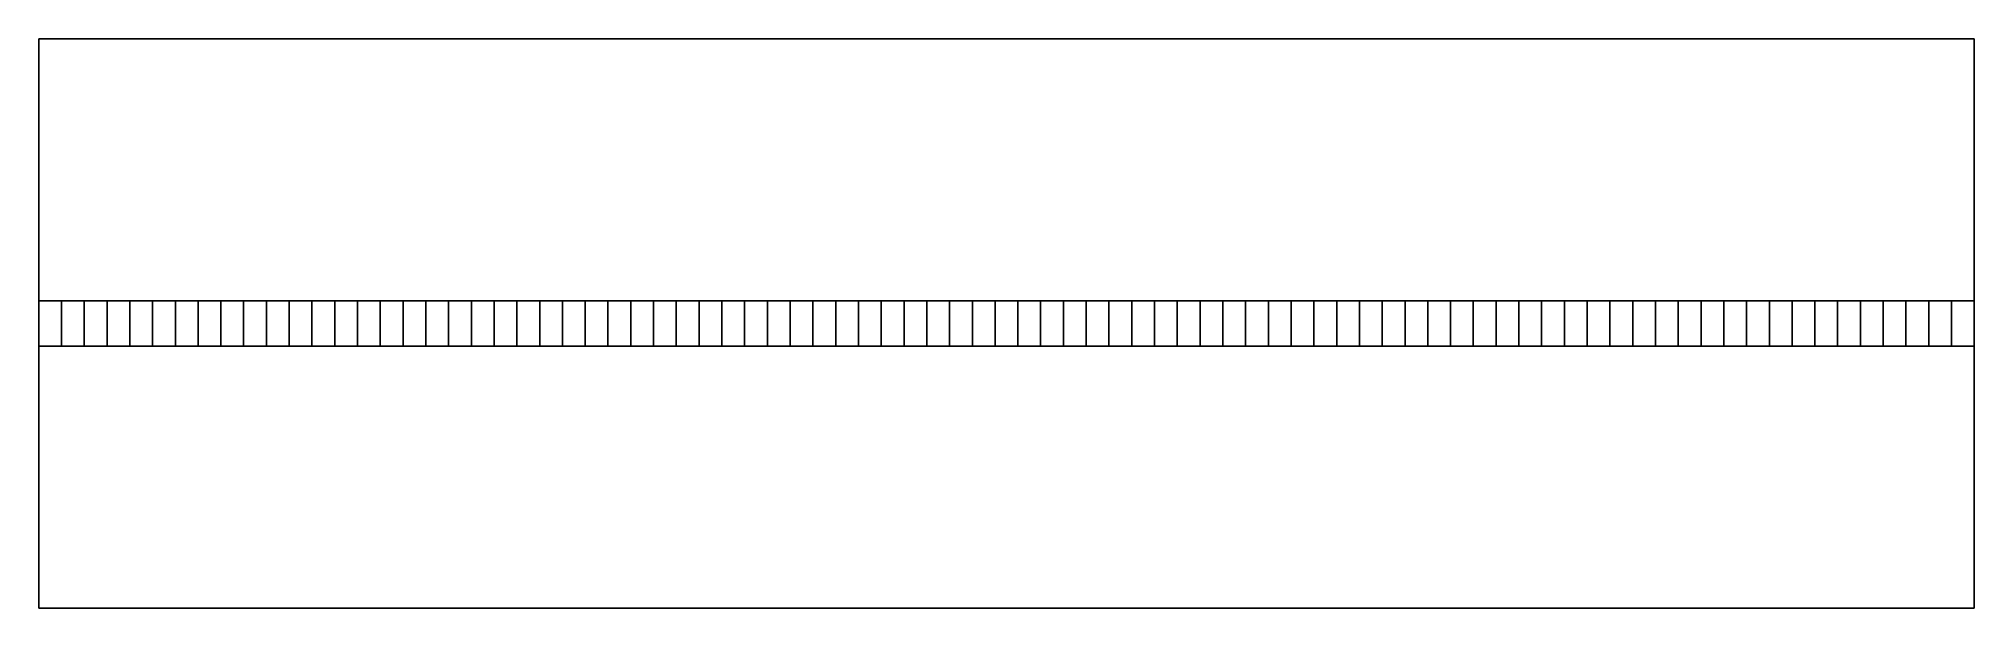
# Model space of a CAD drawing. Header units: millimetres. Extents: x 0 to 8500, y 0 to 2500.
import ezdxf

# ---------------------------------------------------------------- set-up
doc = ezdxf.new("R2010")
doc.units = ezdxf.units.MM

msp = doc.modelspace()

# ---------------------------------------------------------------- linework, layer by layer
at = {"color": 1}
for points in [[(8500, 2500), (0, 2500)], [(0, 2500), (0, 0)], [(8500, 0), (8500, 2500)], [(0, 0), (8500, 0)]]:
    msp.add_lwpolyline(points, dxfattribs=at)
for points in [[(100, 1350), (0, 1350)], [(0, 1350), (0, 1150)], [(100, 1150), (100, 1350)], [(200, 1350), (100, 1350)], [(100, 1350), (100, 1150)], [(200, 1150), (200, 1350)], [(300, 1350), (200, 1350)], [(200, 1350), (200, 1150)], [(300, 1150), (300, 1350)], [(400, 1350), (300, 1350)], [(300, 1350), (300, 1150)], [(400, 1150), (400, 1350)], [(500, 1350), (400, 1350)], [(400, 1350), (400, 1150)], [(500, 1150), (500, 1350)], [(600, 1350), (500, 1350)], [(500, 1350), (500, 1150)], [(600, 1150), (600, 1350)], [(700, 1350), (600, 1350)], [(600, 1350), (600, 1150)], [(700, 1150), (700, 1350)], [(800, 1350), (700, 1350)], [(700, 1350), (700, 1150)], [(800, 1150), (800, 1350)], [(900, 1350), (800, 1350)], [(800, 1350), (800, 1150)], [(900, 1150), (900, 1350)], [(1000, 1350), (900, 1350)], [(900, 1350), (900, 1150)], [(1000, 1150), (1000, 1350)], [(1100, 1350), (1000, 1350)], [(1000, 1350), (1000, 1150)], [(1100, 1150), (1100, 1350)], [(1200, 1350), (1100, 1350)], [(1100, 1350), (1100, 1150)], [(1200, 1150), (1200, 1350)], [(1300, 1350), (1200, 1350)], [(1200, 1350), (1200, 1150)], [(1300, 1150), (1300, 1350)], [(1400, 1350), (1300, 1350)], [(1300, 1350), (1300, 1150)], [(1400, 1150), (1400, 1350)], [(1500, 1350), (1400, 1350)], [(1400, 1350), (1400, 1150)], [(1500, 1150), (1500, 1350)], [(1600, 1350), (1500, 1350)], [(1500, 1350), (1500, 1150)], [(1600, 1150), (1600, 1350)], [(1700, 1350), (1600, 1350)], [(1600, 1350), (1600, 1150)], [(1700, 1150), (1700, 1350)], [(1800, 1350), (1700, 1350)], [(1700, 1350), (1700, 1150)], [(1800, 1150), (1800, 1350)], [(1900, 1350), (1800, 1350)], [(1800, 1350), (1800, 1150)], [(1900, 1150), (1900, 1350)], [(2000, 1350), (1900, 1350)], [(1900, 1350), (1900, 1150)], [(2000, 1150), (2000, 1350)], [(2100, 1350), (2000, 1350)], [(2000, 1350), (2000, 1150)], [(2100, 1150), (2100, 1350)], [(2200, 1350), (2100, 1350)], [(2100, 1350), (2100, 1150)], [(2200, 1150), (2200, 1350)], [(2300, 1350), (2200, 1350)], [(2200, 1350), (2200, 1150)], [(2300, 1150), (2300, 1350)], [(2400, 1350), (2300, 1350)], [(2300, 1350), (2300, 1150)], [(2400, 1150), (2400, 1350)], [(2500, 1350), (2400, 1350)], [(2400, 1350), (2400, 1150)], [(2500, 1150), (2500, 1350)], [(2600, 1350), (2500, 1350)], [(2500, 1350), (2500, 1150)], [(2600, 1150), (2600, 1350)], [(2700, 1350), (2600, 1350)], [(2600, 1350), (2600, 1150)], [(2700, 1150), (2700, 1350)], [(2800, 1350), (2700, 1350)], [(2700, 1350), (2700, 1150)], [(2800, 1150), (2800, 1350)], [(2900, 1350), (2800, 1350)], [(2800, 1350), (2800, 1150)], [(2900, 1150), (2900, 1350)], [(3000, 1350), (2900, 1350)], [(2900, 1350), (2900, 1150)], [(3000, 1150), (3000, 1350)], [(3100, 1350), (3000, 1350)], [(3000, 1350), (3000, 1150)], [(3100, 1150), (3100, 1350)], [(3200, 1350), (3100, 1350)], [(3100, 1350), (3100, 1150)], [(3200, 1150), (3200, 1350)], [(3300, 1350), (3200, 1350)], [(3200, 1350), (3200, 1150)], [(3300, 1150), (3300, 1350)], [(3400, 1350), (3300, 1350)], [(3300, 1350), (3300, 1150)], [(3400, 1150), (3400, 1350)], [(3500, 1350), (3400, 1350)], [(3400, 1350), (3400, 1150)], [(3500, 1150), (3500, 1350)], [(3600, 1350), (3500, 1350)], [(3500, 1350), (3500, 1150)], [(3600, 1150), (3600, 1350)], [(3700, 1350), (3600, 1350)], [(3600, 1350), (3600, 1150)], [(3700, 1150), (3700, 1350)], [(3800, 1350), (3700, 1350)], [(3700, 1350), (3700, 1150)], [(3800, 1150), (3800, 1350)], [(3900, 1350), (3800, 1350)], [(3800, 1350), (3800, 1150)], [(3900, 1150), (3900, 1350)], [(4000, 1350), (3900, 1350)], [(3900, 1350), (3900, 1150)], [(4000, 1150), (4000, 1350)], [(4100, 1350), (4000, 1350)], [(4000, 1350), (4000, 1150)], [(4100, 1150), (4100, 1350)], [(4200, 1350), (4100, 1350)], [(4100, 1350), (4100, 1150)], [(4200, 1150), (4200, 1350)], [(4300, 1350), (4200, 1350)], [(4200, 1350), (4200, 1150)], [(4300, 1150), (4300, 1350)], [(4400, 1350), (4300, 1350)], [(4300, 1350), (4300, 1150)], [(4400, 1150), (4400, 1350)], [(4500, 1350), (4400, 1350)], [(4400, 1350), (4400, 1150)], [(4500, 1150), (4500, 1350)], [(4600, 1350), (4500, 1350)], [(4500, 1350), (4500, 1150)], [(4600, 1150), (4600, 1350)], [(4700, 1350), (4600, 1350)], [(4600, 1350), (4600, 1150)], [(4700, 1150), (4700, 1350)], [(4800, 1350), (4700, 1350)], [(4700, 1350), (4700, 1150)], [(4800, 1150), (4800, 1350)], [(4900, 1350), (4800, 1350)], [(4800, 1350), (4800, 1150)], [(4900, 1150), (4900, 1350)], [(5000, 1350), (4900, 1350)], [(4900, 1350), (4900, 1150)], [(5000, 1150), (5000, 1350)], [(5100, 1350), (5000, 1350)], [(5000, 1350), (5000, 1150)], [(5100, 1150), (5100, 1350)], [(5200, 1350), (5100, 1350)], [(5100, 1350), (5100, 1150)], [(5200, 1150), (5200, 1350)], [(5300, 1350), (5200, 1350)], [(5200, 1350), (5200, 1150)], [(5300, 1150), (5300, 1350)], [(5400, 1350), (5300, 1350)], [(5300, 1350), (5300, 1150)], [(5400, 1150), (5400, 1350)], [(5500, 1350), (5400, 1350)], [(5400, 1350), (5400, 1150)], [(5500, 1150), (5500, 1350)], [(5600, 1350), (5500, 1350)], [(5500, 1350), (5500, 1150)], [(5600, 1150), (5600, 1350)], [(5700, 1350), (5600, 1350)], [(5600, 1350), (5600, 1150)], [(5700, 1150), (5700, 1350)], [(5800, 1350), (5700, 1350)], [(5700, 1350), (5700, 1150)], [(5800, 1150), (5800, 1350)], [(5900, 1350), (5800, 1350)], [(5800, 1350), (5800, 1150)], [(5900, 1150), (5900, 1350)], [(6000, 1350), (5900, 1350)], [(5900, 1350), (5900, 1150)], [(6000, 1150), (6000, 1350)], [(6100, 1350), (6000, 1350)], [(6000, 1350), (6000, 1150)], [(6100, 1150), (6100, 1350)], [(6200, 1350), (6100, 1350)], [(6100, 1350), (6100, 1150)], [(6200, 1150), (6200, 1350)], [(6300, 1350), (6200, 1350)], [(6200, 1350), (6200, 1150)], [(6300, 1150), (6300, 1350)], [(6400, 1350), (6300, 1350)], [(6300, 1350), (6300, 1150)], [(6400, 1150), (6400, 1350)], [(6500, 1350), (6400, 1350)], [(6400, 1350), (6400, 1150)], [(6500, 1150), (6500, 1350)], [(6600, 1350), (6500, 1350)], [(6500, 1350), (6500, 1150)], [(6600, 1150), (6600, 1350)], [(6700, 1350), (6600, 1350)], [(6600, 1350), (6600, 1150)], [(6700, 1150), (6700, 1350)], [(6800, 1350), (6700, 1350)], [(6700, 1350), (6700, 1150)], [(6800, 1150), (6800, 1350)], [(6900, 1350), (6800, 1350)], [(6800, 1350), (6800, 1150)], [(6900, 1150), (6900, 1350)], [(7000, 1350), (6900, 1350)], [(6900, 1350), (6900, 1150)], [(7000, 1150), (7000, 1350)], [(7100, 1350), (7000, 1350)], [(7000, 1350), (7000, 1150)], [(7100, 1150), (7100, 1350)], [(7200, 1350), (7100, 1350)], [(7100, 1350), (7100, 1150)], [(7200, 1150), (7200, 1350)], [(7300, 1350), (7200, 1350)], [(7200, 1350), (7200, 1150)], [(7300, 1150), (7300, 1350)], [(7400, 1350), (7300, 1350)], [(7300, 1350), (7300, 1150)], [(7400, 1150), (7400, 1350)], [(7500, 1350), (7400, 1350)], [(7400, 1350), (7400, 1150)], [(7500, 1150), (7500, 1350)], [(7600, 1350), (7500, 1350)], [(7500, 1350), (7500, 1150)], [(7600, 1150), (7600, 1350)], [(7700, 1350), (7600, 1350)], [(7600, 1350), (7600, 1150)], [(7700, 1150), (7700, 1350)], [(7800, 1350), (7700, 1350)], [(7700, 1350), (7700, 1150)], [(7800, 1150), (7800, 1350)], [(7900, 1350), (7800, 1350)], [(7800, 1350), (7800, 1150)], [(7900, 1150), (7900, 1350)], [(8000, 1350), (7900, 1350)], [(7900, 1350), (7900, 1150)], [(8000, 1150), (8000, 1350)], [(8100, 1350), (8000, 1350)], [(8000, 1350), (8000, 1150)], [(8100, 1150), (8100, 1350)], [(8200, 1350), (8100, 1350)], [(8100, 1350), (8100, 1150)], [(8200, 1150), (8200, 1350)], [(8300, 1350), (8200, 1350)], [(8200, 1350), (8200, 1150)], [(8300, 1150), (8300, 1350)], [(8400, 1350), (8300, 1350)], [(8300, 1350), (8300, 1150)], [(8400, 1150), (8400, 1350)], [(8500, 1350), (8400, 1350)], [(8400, 1350), (8400, 1150)], [(8500, 1150), (8500, 1350)], [(0, 1150), (100, 1150)], [(100, 1150), (200, 1150)], [(200, 1150), (300, 1150)], [(300, 1150), (400, 1150)], [(400, 1150), (500, 1150)], [(500, 1150), (600, 1150)], [(600, 1150), (700, 1150)], [(700, 1150), (800, 1150)], [(800, 1150), (900, 1150)], [(900, 1150), (1000, 1150)], [(1000, 1150), (1100, 1150)], [(1100, 1150), (1200, 1150)], [(1200, 1150), (1300, 1150)], [(1300, 1150), (1400, 1150)], [(1400, 1150), (1500, 1150)], [(1500, 1150), (1600, 1150)], [(1600, 1150), (1700, 1150)], [(1700, 1150), (1800, 1150)], [(1800, 1150), (1900, 1150)], [(1900, 1150), (2000, 1150)], [(2000, 1150), (2100, 1150)], [(2100, 1150), (2200, 1150)], [(2200, 1150), (2300, 1150)], [(2300, 1150), (2400, 1150)], [(2400, 1150), (2500, 1150)], [(2500, 1150), (2600, 1150)], [(2600, 1150), (2700, 1150)], [(2700, 1150), (2800, 1150)], [(2800, 1150), (2900, 1150)], [(2900, 1150), (3000, 1150)], [(3000, 1150), (3100, 1150)], [(3100, 1150), (3200, 1150)], [(3200, 1150), (3300, 1150)], [(3300, 1150), (3400, 1150)], [(3400, 1150), (3500, 1150)], [(3500, 1150), (3600, 1150)], [(3600, 1150), (3700, 1150)], [(3700, 1150), (3800, 1150)], [(3800, 1150), (3900, 1150)], [(3900, 1150), (4000, 1150)], [(4000, 1150), (4100, 1150)], [(4100, 1150), (4200, 1150)], [(4200, 1150), (4300, 1150)], [(4300, 1150), (4400, 1150)], [(4400, 1150), (4500, 1150)], [(4500, 1150), (4600, 1150)], [(4600, 1150), (4700, 1150)], [(4700, 1150), (4800, 1150)], [(4800, 1150), (4900, 1150)], [(4900, 1150), (5000, 1150)], [(5000, 1150), (5100, 1150)], [(5100, 1150), (5200, 1150)], [(5200, 1150), (5300, 1150)], [(5300, 1150), (5400, 1150)], [(5400, 1150), (5500, 1150)], [(5500, 1150), (5600, 1150)], [(5600, 1150), (5700, 1150)], [(5700, 1150), (5800, 1150)], [(5800, 1150), (5900, 1150)], [(5900, 1150), (6000, 1150)], [(6000, 1150), (6100, 1150)], [(6100, 1150), (6200, 1150)], [(6200, 1150), (6300, 1150)], [(6300, 1150), (6400, 1150)], [(6400, 1150), (6500, 1150)], [(6500, 1150), (6600, 1150)], [(6600, 1150), (6700, 1150)], [(6700, 1150), (6800, 1150)], [(6800, 1150), (6900, 1150)], [(6900, 1150), (7000, 1150)], [(7000, 1150), (7100, 1150)], [(7100, 1150), (7200, 1150)], [(7200, 1150), (7300, 1150)], [(7300, 1150), (7400, 1150)], [(7400, 1150), (7500, 1150)], [(7500, 1150), (7600, 1150)], [(7600, 1150), (7700, 1150)], [(7700, 1150), (7800, 1150)], [(7800, 1150), (7900, 1150)], [(7900, 1150), (8000, 1150)], [(8000, 1150), (8100, 1150)], [(8100, 1150), (8200, 1150)], [(8200, 1150), (8300, 1150)], [(8300, 1150), (8400, 1150)], [(8400, 1150), (8500, 1150)]]:
    msp.add_lwpolyline(points)

doc.saveas('drawing.dxf')
